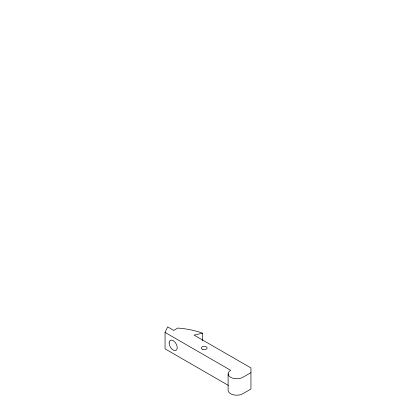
<?xml version="1.0" encoding="UTF-8"?>
<svg xmlns="http://www.w3.org/2000/svg" width="416" height="416" viewBox="0 0 416 416"><rect width="100%" height="100%" fill="white"/><g stroke="black" fill="none" stroke-linecap="round" stroke-linejoin="round"><path stroke-width="0.62" d="M228.389 385.414L165.053 348.847L165.053 332.426L167.658 326.893L173.753 330.413L177.814 328.068A60.622 35.001 0 0 1 186.493 329.072L188.614 329.436A60.622 35.001 0 0 1 202.634 333.2L202.634 340.777M250.947 372.632L242.819 377.322A8.616 4.976 0 0 1 230.63 377.322A8.616 4.976 0 0 1 230.63 370.287L165.053 332.426M202.634 333.2L194.059 335.098L250.947 367.942L250.947 389.054L242.819 393.744A8.616 4.976 0 0 1 233.428 394.82A8.616 4.976 0 0 1 228.108 390.224L228.108 373.807M202.79 349.44A2.87 1.659 0 0 0 207.095 348.005A2.87 1.659 0 0 0 202.79 346.57A2.87 1.659 0 0 0 202.79 349.44M169.12 342.982A5.746 3.318 60 0 0 175.209 350.563A5.746 3.318 60 0 0 175.209 342.436A5.746 3.318 60 0 0 169.12 342.982"/></g></svg>
